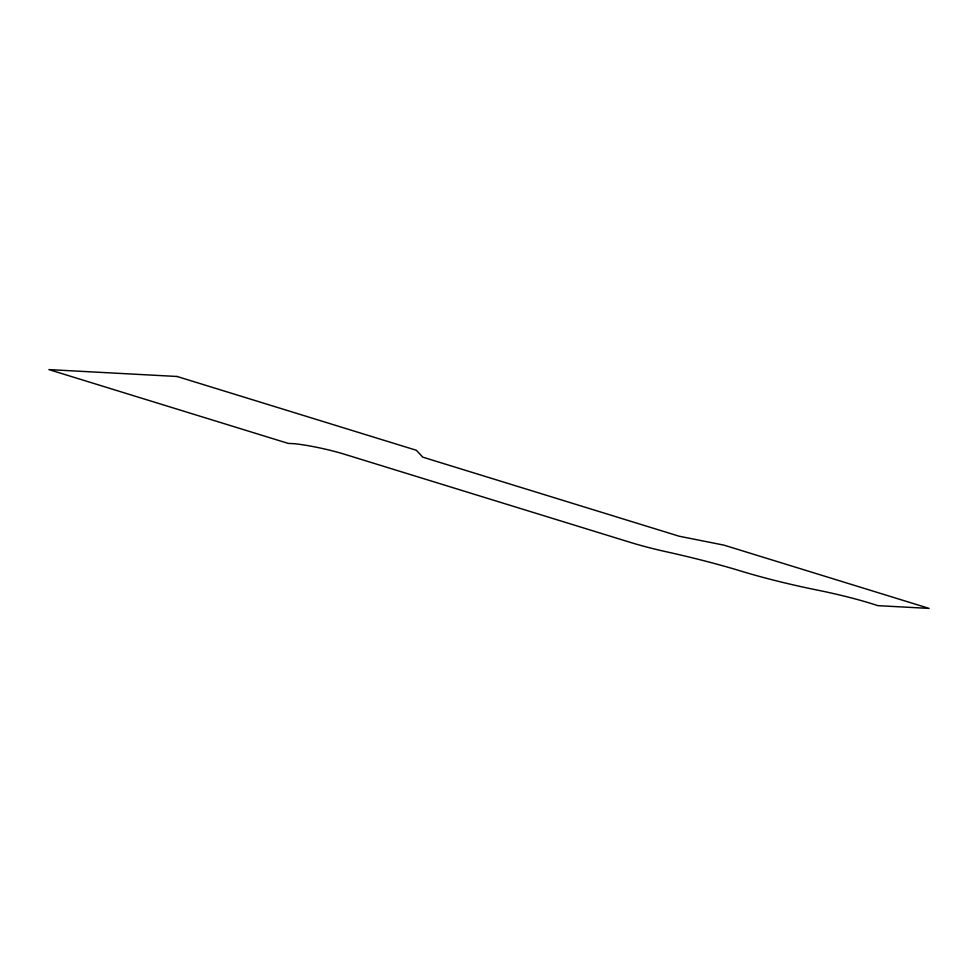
<?xml version="1.0" encoding="UTF-8"?>
<svg xmlns="http://www.w3.org/2000/svg" width="978" height="978" viewBox="0 0 978 978"><rect width="100%" height="100%" fill="white"/><g stroke="black" fill="none" stroke-linecap="round" stroke-linejoin="round"><path stroke-width="1.47" d="M177.079 376.481L48.9 369.598L288.18 443.389L294.586 443.731A39.78 4.645 12.4 0 1 344.183 454.159L630.663 542.484A65.599 7.653 12.4 0 0 664.918 551.458A139.023 16.223 12.4 0 1 742.253 571.47A110.477 12.885 12.4 0 0 819.54 590.541A75.624 8.826 12.4 0 1 877.828 605.651L929.1 608.402L724.001 545.149L679.135 536.213L422.765 457.154L416.359 450.283L177.079 376.481"/></g></svg>
